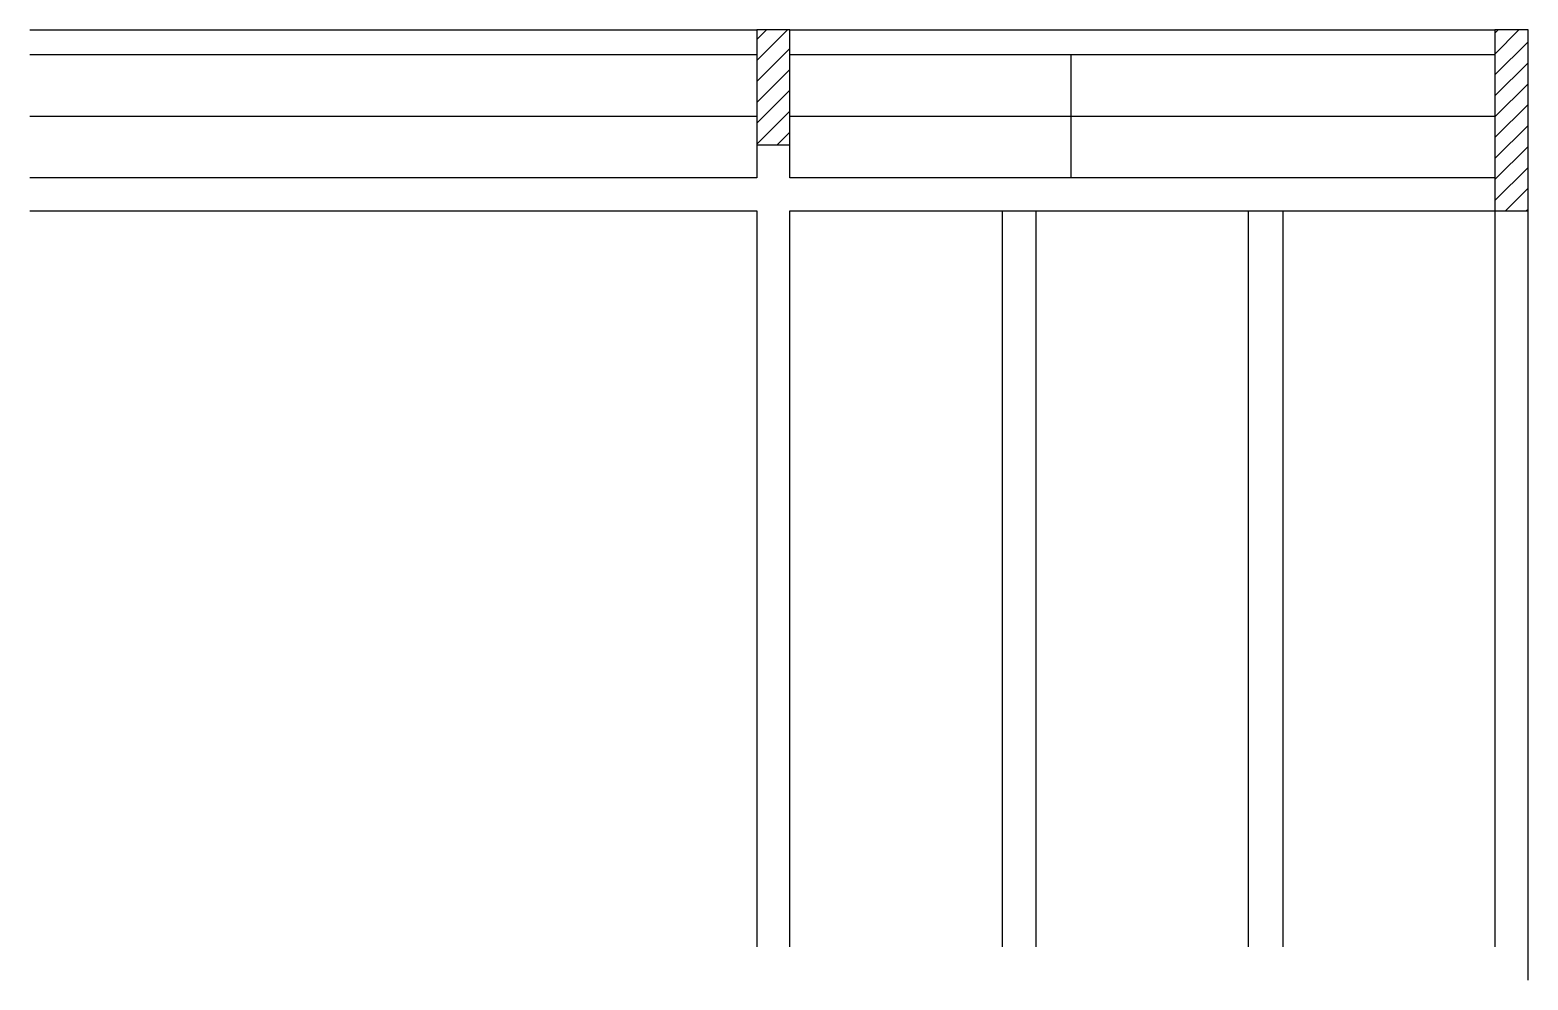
# Model space of a CAD drawing. Header units: metres. Extents: x 6257 to 7118, y 2280 to 2826.
import ezdxf

# ---------------------------------------------------------------- set-up
doc = ezdxf.new("R2010")
doc.units = ezdxf.units.M
for name, color, linetype in [('3', 7, 'Continuous'), ('7', 7, 'Continuous'), ('Painéis', 7, 'Continuous')]:
    doc.layers.add(name, color=color, linetype=linetype)

msp = doc.modelspace()

# ---------------------------------------------------------------- linework, layer by layer
at = {"layer": '3', "color": 7, "lineweight": 25}
for p, q in [((6256.54, 2825.98), (6674.54, 2825.98)), ((6674.54, 2808.4), (6692.11, 2825.98)), ((6674.54, 2820.42), (6680.09, 2825.98)), ((6693.54, 2825.98), (7099.04, 2825.98)), ((7099.04, 2812.17), (7112.84, 2825.98)), ((7099.04, 2824.19), (7100.82, 2825.98)), ((7099.04, 2800.15), (7118.04, 2819.15)), ((6256.54, 2811.98), (6674.54, 2811.98)), ((6674.54, 2796.38), (6693.54, 2815.38)), ((6693.54, 2811.98), (7099.04, 2811.98)), ((6674.54, 2784.36), (6693.54, 2803.36)), ((7099.04, 2788.13), (7118.04, 2807.13)), ((6674.54, 2772.34), (6693.54, 2791.34)), ((7099.04, 2776.11), (7118.04, 2795.11)), ((7099.04, 2764.09), (7118.04, 2783.09)), ((6674.54, 2760.32), (6693.54, 2779.32)), ((6686.22, 2759.98), (6693.54, 2767.3)), ((7099.04, 2752.07), (7118.04, 2771.07)), ((7099.04, 2740.05), (7118.04, 2759.05)), ((7099.04, 2728.03), (7118.04, 2747.03)), ((7105.01, 2721.98), (7118.04, 2735.01)), ((7117.03, 2721.98), (7118.04, 2722.99))]:
    msp.add_line(p, q, dxfattribs=at)
for points in [[(6674.54, 2759.98), (6674.54, 2740.98)], [(6693.54, 2740.98), (6693.54, 2759.98)], [(6674.54, 2740.98), (6256.54, 2740.98)], [(7099.04, 2740.98), (6693.54, 2740.98)], [(6256.54, 2721.98), (6674.54, 2721.98)], [(6674.54, 2721.98), (6674.54, 2298.98)], [(6693.54, 2721.98), (7099.04, 2721.98)], [(6693.54, 2298.98), (6693.54, 2721.98)], [(7099.04, 2721.98), (7099.04, 2298.98)], [(7099.04, 2721.98), (7099.04, 2359.98)], [(7118.04, 2279.98), (7118.04, 2721.98)]]:
    msp.add_lwpolyline(points, dxfattribs=at)
at = {"layer": '7', "color": 7, "lineweight": 25}
for points in [[(6674.54, 2759.98), (6693.54, 2759.98), (6693.54, 2825.98), (6674.54, 2825.98), (6674.54, 2759.98)], [(7099.04, 2721.98), (7118.04, 2721.98), (7118.04, 2825.98), (7099.04, 2825.98), (7099.04, 2721.98)]]:
    msp.add_lwpolyline(points, dxfattribs=at)
at = {"layer": 'Painéis', "color": 7, "lineweight": 25}
for p, q in [((6855.04, 2811.92), (6855.04, 2740.92)), ((6256.54, 2776.42), (6674.54, 2776.42)), ((6693.54, 2776.42), (7099.04, 2776.42)), ((6815.54, 2721.98), (6815.54, 2298.98)), ((6835.04, 2721.98), (6835.04, 2298.98)), ((6957.04, 2721.98), (6957.04, 2298.98)), ((6977.04, 2721.98), (6977.04, 2298.98))]:
    msp.add_line(p, q, dxfattribs=at)

doc.saveas('drawing.dxf')
